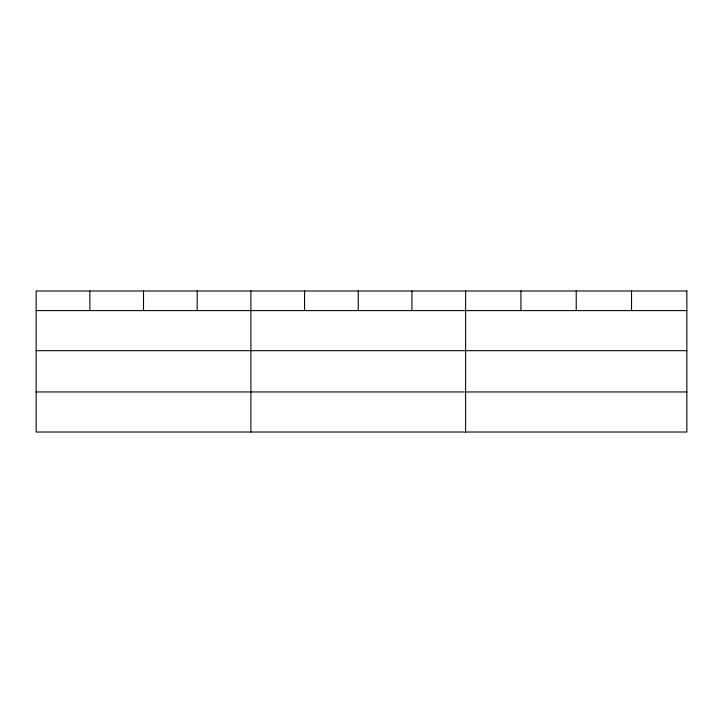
<?xml version="1.0" encoding="UTF-8"?>
<svg xmlns="http://www.w3.org/2000/svg" width="723" height="723" viewBox="0 0 723 723"><rect width="100%" height="100%" fill="white"/><g stroke="black" fill="none" stroke-linecap="round" stroke-linejoin="round"><path stroke-width="1.08" d="M36.15 310.601L686.85 310.601M36.15 350.673L686.85 350.673M36.15 391.947L686.85 391.947M631.54 290.98L631.54 310.601M576.231 290.98L576.231 310.601M520.922 290.98L520.922 310.601M465.612 290.98L465.612 432.02M411.929 290.98L411.929 310.601M358.247 290.98L358.247 310.601M304.564 290.98L304.564 310.601M250.881 290.98L250.881 432.02M197.198 290.98L197.198 310.601M143.516 290.98L143.516 310.601M89.833 290.98L89.833 310.601M686.85 290.98L36.15 290.98L36.15 432.02L686.85 432.02L686.85 290.98"/></g></svg>
